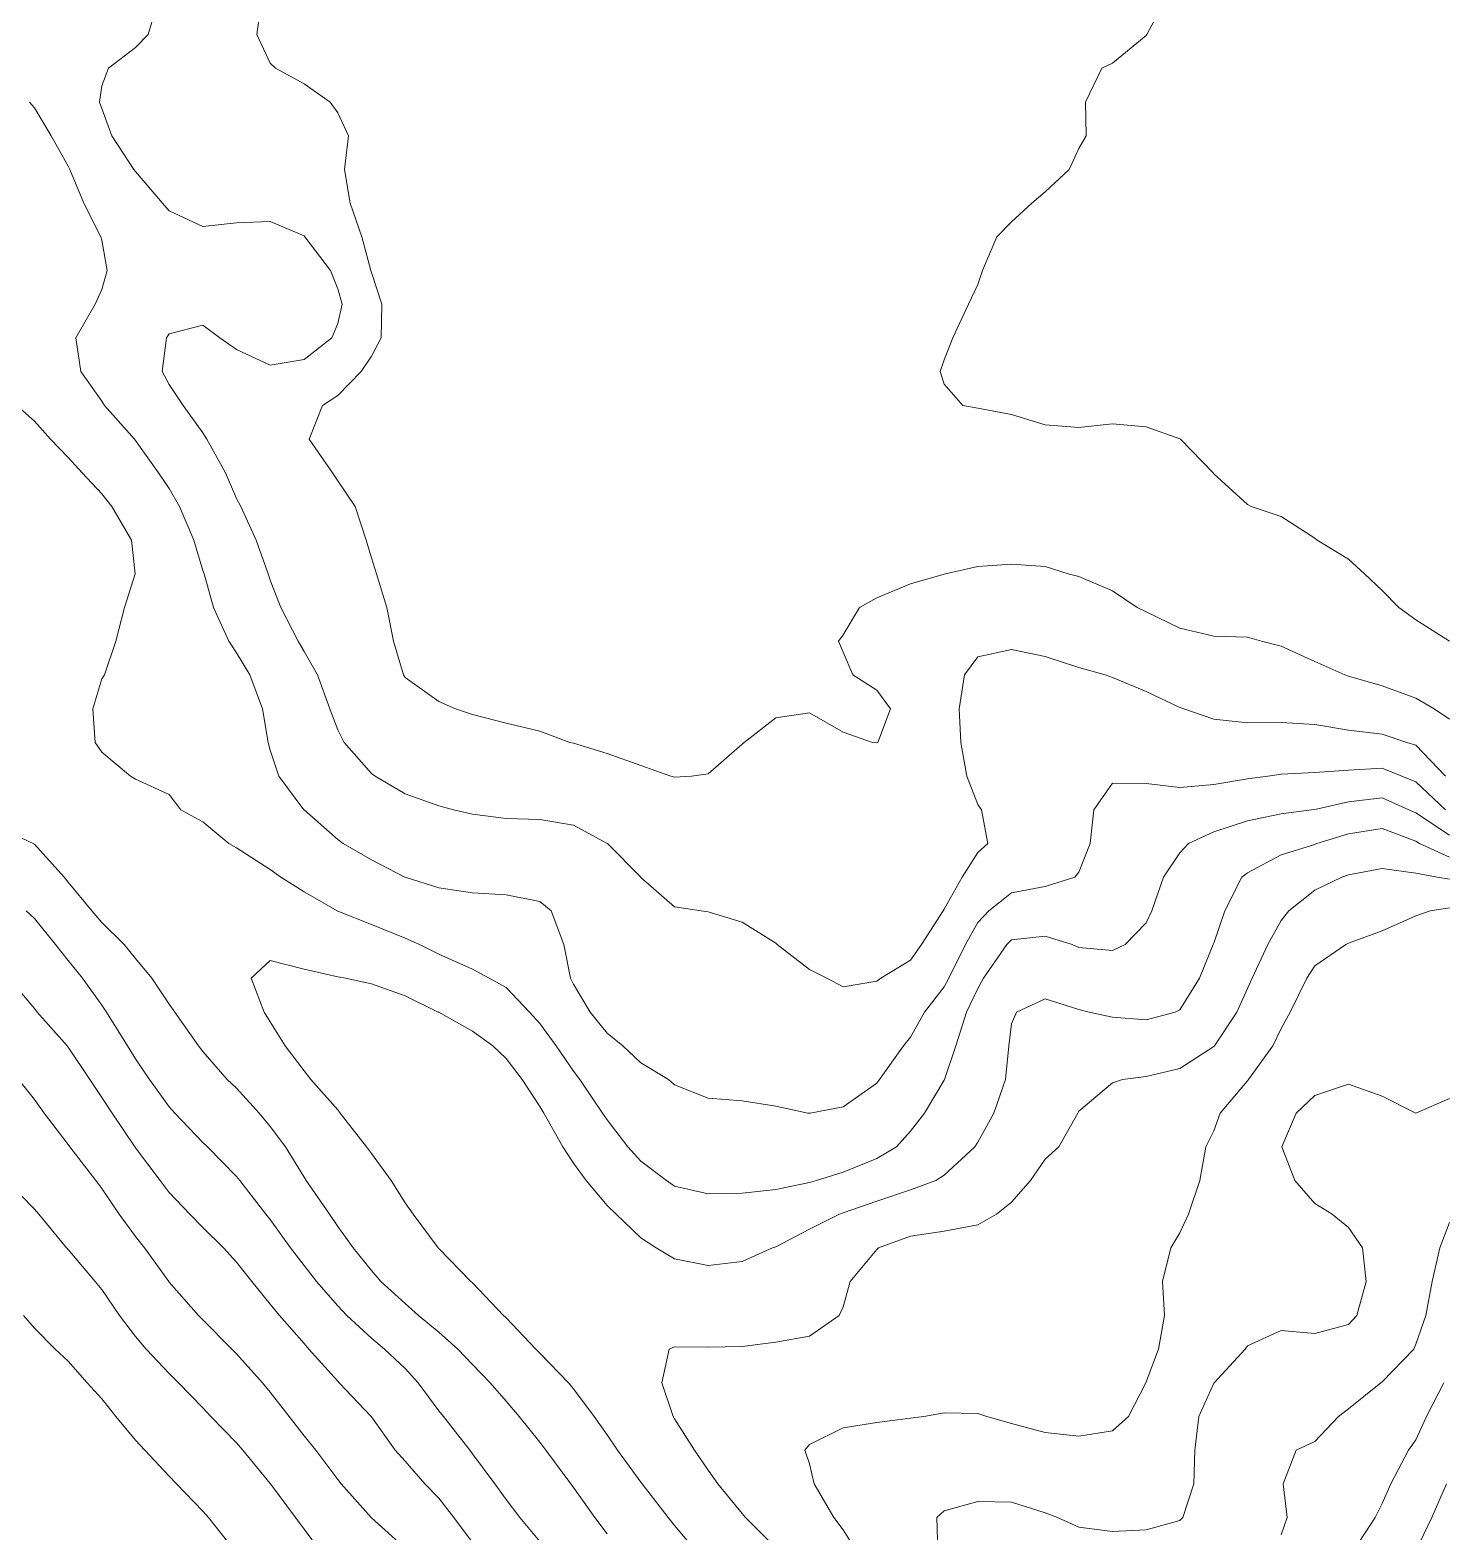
# Model space of a CAD drawing. Header units: centimetres. Extents: x 0 to 642158, y -847 to 649707.
# Drawn here: x 617005.18 to 617026.15, y 620662.04 to 620684.32 of the extents above; entities that cross this region are included whole.
import ezdxf

# ---------------------------------------------------------------- set-up
doc = ezdxf.new("R2010")
doc.units = ezdxf.units.CM
doc.header["$MEASUREMENT"] = 0
doc.layers.add('WAL_topographie 0.5', color=253, linetype='Continuous', lineweight=20)

msp = doc.modelspace()

# ---------------------------------------------------------------- linework, layer by layer
at = {"layer": 'WAL_topographie 0.5'}
for points in [[(617007.085, 620684.75), (617006.936, 620684.25), (617006.75, 620684.057), (617006.348, 620683.75), (617006.25, 620683.491), (617006.215, 620683.25), (617006.25, 620683.154), (617006.398, 620682.75), (617006.725, 620682.25), (617006.75, 620682.217), (617007.151, 620681.75), (617007.25, 620681.634), (617007.75, 620681.403), (617008.25, 620681.459), (617008.75, 620681.475), (617009.25, 620681.264), (617009.263, 620681.25), (617009.644, 620680.75), (617009.75, 620680.477), (617009.817, 620680.25), (617009.75, 620679.965), (617009.665, 620679.75), (617009.25, 620679.431), (617008.75, 620679.344), (617008.25, 620679.579), (617008, 620679.75), (617007.75, 620679.94), (617007.25, 620679.811), (617007.209, 620679.75), (617007.143, 620679.25), (617007.25, 620679.059), (617007.456, 620678.75), (617007.75, 620678.34), (617007.807, 620678.25), (617008.086, 620677.75), (617008.25, 620677.37), (617008.313, 620677.25), (617008.539, 620676.75), (617008.716, 620676.25), (617008.75, 620676.158), (617008.904, 620675.75), (617009.161, 620675.25), (617009.25, 620675.1), (617009.451, 620674.75), (617009.631, 620674.25), (617009.75, 620673.936), (617009.846, 620673.75), (617010.25, 620673.289), (617010.307, 620673.25), (617010.75, 620672.988), (617011.25, 620672.807), (617011.47, 620672.75), (617011.75, 620672.684), (617012.25, 620672.623), (617012.75, 620672.606), (617013.25, 620672.523), (617013.75, 620672.251), (617013.752, 620672.25), (617014.248, 620671.75), (617014.25, 620671.745), (617014.75, 620671.308), (617015.145, 620671.25), (617015.25, 620671.236), (617015.75, 620671.085), (617016.25, 620670.77), (617016.271, 620670.75), (617016.75, 620670.381), (617017.008, 620670.25), (617017.25, 620670.121), (617017.75, 620670.205), (617017.811, 620670.25), (617018.25, 620670.519), (617018.414, 620670.75), (617018.735, 620671.25), (617018.75, 620671.275), (617019.018, 620671.75), (617019.25, 620672.117), (617019.396, 620672.25), (617019.304, 620672.75), (617019.25, 620672.83), (617019.085, 620673.25), (617018.999, 620673.75), (617018.974, 620674.25), (617019.053, 620674.75), (617019.25, 620675.019), (617019.75, 620675.126), (617020.25, 620675.023), (617020.75, 620674.861), (617021.139, 620674.75), (617021.25, 620674.714), (617021.75, 620674.503), (617022.25, 620674.269), (617022.305, 620674.25), (617022.75, 620674.096), (617023.25, 620674.04), (617023.75, 620674.045), (617024.25, 620674.013), (617024.75, 620673.93), (617025.25, 620673.872), (617025.618, 620673.75), (617025.75, 620673.71), (617026.191, 620673.25)], [(617008.621, 620684.75), (617008.549, 620684.25), (617008.75, 620683.828), (617008.829, 620683.75), (617009.25, 620683.521), (617009.64, 620683.25), (617009.75, 620683.09), (617009.91, 620682.75), (617009.852, 620682.25), (617009.934, 620681.75), (617010.11, 620681.25), (617010.244, 620680.75), (617010.25, 620680.722), (617010.407, 620680.25), (617010.396, 620679.75), (617010.25, 620679.481), (617010.1, 620679.25), (617009.75, 620678.895), (617009.526, 620678.75), (617009.327, 620678.25), (617009.672, 620677.75), (617009.75, 620677.628), (617010.008, 620677.25), (617010.174, 620676.75), (617010.25, 620676.486), (617010.326, 620676.25), (617010.479, 620675.75), (617010.578, 620675.25), (617010.724, 620674.75), (617010.75, 620674.711), (617011.25, 620674.358), (617011.496, 620674.25), (617011.75, 620674.164), (617012.25, 620674.036), (617012.75, 620673.917), (617013.197, 620673.75), (617013.25, 620673.736), (617013.75, 620673.586), (617014.25, 620673.407), (617014.693, 620673.25), (617014.75, 620673.235), (617015, 620673.25), (617015.25, 620673.283), (617015.75, 620673.721), (617015.782, 620673.75), (617016.25, 620674.113), (617016.75, 620674.187), (617017.25, 620673.899), (617017.687, 620673.75), (617017.75, 620673.741), (617017.767, 620673.75), (617017.953, 620674.25), (617017.75, 620674.525), (617017.397, 620674.75), (617017.25, 620675.088), (617017.181, 620675.25), (617017.25, 620675.345), (617017.492, 620675.75), (617017.75, 620675.893), (617018.25, 620676.1), (617018.75, 620676.247), (617018.768, 620676.25), (617019.25, 620676.358), (617019.75, 620676.394), (617020.25, 620676.359), (617020.592, 620676.25), (617020.75, 620676.209), (617021.25, 620675.998), (617021.615, 620675.75), (617021.75, 620675.687), (617022.25, 620675.442), (617022.75, 620675.326), (617023.25, 620675.311), (617023.459, 620675.25), (617023.75, 620675.176), (617024.25, 620674.948), (617024.694, 620674.75), (617024.75, 620674.732), (617025.25, 620674.59), (617025.75, 620674.404), (617026.023, 620674.25), (617026.25, 620674.094)], [(617022.023, 620684.75), (617021.759, 620684.25), (617021.75, 620684.238), (617021.25, 620683.825), (617021.091, 620683.75), (617020.846, 620683.25), (617020.859, 620682.75), (617020.75, 620682.561), (617020.607, 620682.25), (617020.25, 620681.917), (617020.053, 620681.75), (617019.75, 620681.472), (617019.533, 620681.25), (617019.319, 620680.75), (617019.25, 620680.542), (617019.112, 620680.25), (617018.881, 620679.75), (617018.75, 620679.423), (617018.689, 620679.25), (617018.75, 620679.062), (617019.028, 620678.75), (617019.25, 620678.707), (617019.75, 620678.616), (617020.25, 620678.461), (617020.75, 620678.423), (617021.25, 620678.475), (617021.75, 620678.433), (617022.25, 620678.253), (617022.257, 620678.25), (617022.74, 620677.75), (617022.75, 620677.732), (617023.25, 620677.277), (617023.308, 620677.25), (617023.75, 620677.1), (617024.25, 620676.779), (617024.287, 620676.75), (617024.75, 620676.466), (617024.986, 620676.25), (617025.25, 620676.003), (617025.496, 620675.75), (617025.75, 620675.568), (617026.25, 620675.252)], [(617005.178, 620683.25), (617005.25, 620683.165), (617005.499, 620682.75), (617005.75, 620682.298), (617005.777, 620682.25), (617005.984, 620681.75), (617006.236, 620681.25), (617006.25, 620681.202), (617006.328, 620680.75), (617006.25, 620680.466), (617006.152, 620680.25), (617005.865, 620679.75), (617005.937, 620679.25), (617006.25, 620678.814), (617006.291, 620678.75), (617006.732, 620678.25), (617006.75, 620678.229), (617007.092, 620677.75), (617007.25, 620677.515), (617007.404, 620677.25), (617007.614, 620676.75), (617007.75, 620676.298), (617007.767, 620676.25), (617007.909, 620675.75), (617008.136, 620675.25), (617008.25, 620675.078), (617008.446, 620674.75), (617008.635, 620674.25), (617008.718, 620673.75), (617008.75, 620673.633), (617008.877, 620673.25), (617009.248, 620672.75), (617009.25, 620672.748), (617009.75, 620672.307), (617009.829, 620672.25), (617010.25, 620672.006), (617010.747, 620671.75), (617010.75, 620671.749), (617011.25, 620671.59), (617011.75, 620671.516), (617012.25, 620671.486), (617012.75, 620671.389), (617012.918, 620671.25), (617013.104, 620670.75), (617013.203, 620670.25), (617013.25, 620670.164), (617013.495, 620669.75), (617013.75, 620669.436), (617013.983, 620669.25), (617014.25, 620668.998), (617014.657, 620668.75), (617014.75, 620668.668), (617015.25, 620668.471), (617015.75, 620668.43), (617016.25, 620668.352), (617016.728, 620668.25), (617016.75, 620668.248), (617016.761, 620668.25), (617017.25, 620668.345), (617017.75, 620668.695), (617017.791, 620668.75), (617018.148, 620669.25), (617018.25, 620669.377), (617018.46, 620669.75), (617018.75, 620670.125), (617018.818, 620670.25), (617019.065, 620670.75), (617019.25, 620671.077), (617019.411, 620671.25), (617019.75, 620671.516), (617020.25, 620671.614), (617020.689, 620671.75), (617020.75, 620671.826), (617020.918, 620672.25), (617020.973, 620672.75), (617021.25, 620673.147), (617021.75, 620673.142), (617022.25, 620673.08), (617022.75, 620673.124), (617023.25, 620673.209), (617023.555, 620673.25), (617023.75, 620673.279), (617024.25, 620673.305), (617024.75, 620673.34), (617025.25, 620673.368), (617025.542, 620673.25), (617025.75, 620673.167), (617026.192, 620672.75)], [(617004.99, 620678.75), (617005.25, 620678.514), (617005.488, 620678.25), (617005.75, 620677.978), (617005.96, 620677.75), (617006.25, 620677.437), (617006.396, 620677.25), (617006.69, 620676.75), (617006.744, 620676.25), (617006.586, 620675.75), (617006.455, 620675.25), (617006.289, 620674.75), (617006.25, 620674.694), (617006.116, 620674.25), (617006.153, 620673.75), (617006.25, 620673.603), (617006.673, 620673.25), (617006.75, 620673.205), (617007.25, 620672.977), (617007.421, 620672.75), (617007.75, 620672.571), (617008.134, 620672.25), (617008.25, 620672.185), (617008.75, 620671.862), (617008.907, 620671.75), (617009.25, 620671.531), (617009.741, 620671.25), (617009.75, 620671.245), (617010.25, 620671.049), (617010.75, 620670.846), (617010.963, 620670.75), (617011.25, 620670.608), (617011.75, 620670.387), (617011.999, 620670.25), (617012.25, 620670.114), (617012.595, 620669.75), (617012.75, 620669.579), (617012.994, 620669.25), (617013.25, 620668.87), (617013.343, 620668.75), (617013.681, 620668.25), (617013.75, 620668.149), (617014.057, 620667.75), (617014.25, 620667.535), (617014.631, 620667.25), (617014.75, 620667.168), (617015.25, 620667.051), (617015.75, 620667.063), (617016.25, 620667.117), (617016.75, 620667.219), (617016.856, 620667.25), (617017.25, 620667.375), (617017.75, 620667.576), (617018.043, 620667.75), (617018.25, 620667.98), (617018.457, 620668.25), (617018.75, 620668.739), (617018.756, 620668.75), (617018.924, 620669.25), (617019.082, 620669.75), (617019.25, 620670.1), (617019.333, 620670.25), (617019.681, 620670.75), (617019.75, 620670.823), (617020.25, 620670.875), (617020.65, 620670.75), (617020.75, 620670.709), (617021.25, 620670.664), (617021.435, 620670.75), (617021.75, 620671.074), (617021.834, 620671.25), (617022.005, 620671.75), (617022.25, 620672.111), (617022.375, 620672.25), (617022.75, 620672.422), (617023.25, 620672.588), (617023.75, 620672.69), (617024.201, 620672.75), (617024.25, 620672.756), (617024.75, 620672.869), (617025.25, 620672.929), (617025.645, 620672.75), (617025.75, 620672.703), (617026.25, 620672.375)], [(617013.75, 620662.011), (617013.566, 620662.25), (617013.25, 620662.696), (617013.211, 620662.75), (617012.841, 620663.25), (617012.75, 620663.368), (617012.443, 620663.75), (617012.25, 620663.977), (617012.013, 620664.25), (617011.75, 620664.523), (617011.535, 620664.75), (617011.25, 620665.001), (617010.951, 620665.25), (617010.75, 620665.424), (617010.391, 620665.75), (617010.25, 620665.916), (617009.977, 620666.25), (617009.75, 620666.569), (617009.626, 620666.75), (617009.283, 620667.25), (617009.25, 620667.299), (617008.973, 620667.75), (617008.75, 620668.052), (617008.585, 620668.25), (617008.25, 620668.619), (617008.11, 620668.75), (617007.75, 620669.165), (617007.685, 620669.25), (617007.332, 620669.75), (617007.25, 620669.866), (617006.993, 620670.25), (617006.75, 620670.546), (617006.579, 620670.75), (617006.25, 620671.079), (617006.103, 620671.25), (617005.75, 620671.674), (617005.691, 620671.75), (617005.25, 620672.24), (617005.229, 620672.25), (617004.75, 620672.479)], [(617015.07, 620661.75), (617014.75, 620662.133), (617014.655, 620662.25), (617014.268, 620662.75), (617014.25, 620662.774), (617013.9, 620663.25), (617013.75, 620663.477), (617013.558, 620663.75), (617013.25, 620664.158), (617013.177, 620664.25), (617012.75, 620664.687), (617012.69, 620664.75), (617012.25, 620665.213), (617012.212, 620665.25), (617011.75, 620665.731), (617011.728, 620665.75), (617011.25, 620666.24), (617011.241, 620666.25), (617010.869, 620666.75), (617010.75, 620666.917), (617010.542, 620667.25), (617010.25, 620667.65), (617010.178, 620667.75), (617009.788, 620668.25), (617009.75, 620668.299), (617009.349, 620668.75), (617009.25, 620668.877), (617008.968, 620669.25), (617008.75, 620669.605), (617008.659, 620669.75), (617008.466, 620670.25), (617008.75, 620670.515), (617009.25, 620670.387), (617009.75, 620670.273), (617009.865, 620670.25), (617010.25, 620670.166), (617010.75, 620669.99), (617011.241, 620669.75), (617011.25, 620669.746), (617011.75, 620669.467), (617012.054, 620669.25), (617012.25, 620669.062), (617012.488, 620668.75), (617012.75, 620668.35), (617012.808, 620668.25), (617013.093, 620667.75), (617013.25, 620667.506), (617013.439, 620667.25), (617013.75, 620666.879), (617013.881, 620666.75), (617014.25, 620666.4), (617014.474, 620666.25), (617014.75, 620666.086), (617015.25, 620665.991), (617015.75, 620666.049), (617016.203, 620666.25), (617016.25, 620666.267), (617016.75, 620666.527), (617017.195, 620666.75), (617017.25, 620666.77), (617017.75, 620666.942), (617018.25, 620667.111), (617018.629, 620667.25), (617018.75, 620667.328), (617019.203, 620667.75), (617019.25, 620667.82), (617019.489, 620668.25), (617019.66, 620668.75), (617019.708, 620669.25), (617019.75, 620669.575), (617019.822, 620669.75), (617020.25, 620669.945), (617020.75, 620669.787), (617020.903, 620669.75), (617021.25, 620669.673), (617021.75, 620669.636), (617022.177, 620669.75), (617022.25, 620669.784), (617022.541, 620670.25), (617022.742, 620670.75), (617022.75, 620670.773), (617022.917, 620671.25), (617023.167, 620671.75), (617023.25, 620671.816), (617023.75, 620672.08), (617024.25, 620672.237), (617024.283, 620672.25), (617024.75, 620672.395), (617025.25, 620672.472), (617025.75, 620672.283), (617025.806, 620672.25), (617026.25, 620672.049)], [(617016.25, 620661.8), (617015.803, 620662.25), (617015.75, 620662.31), (617015.389, 620662.75), (617015.25, 620662.951), (617015.044, 620663.25), (617014.75, 620663.715), (617014.728, 620663.75), (617014.562, 620664.25), (617014.668, 620664.75), (617014.75, 620664.783), (617015.25, 620664.777), (617015.75, 620664.786), (617016.25, 620664.85), (617016.75, 620664.941), (617017.194, 620665.25), (617017.25, 620665.377), (617017.354, 620665.75), (617017.75, 620666.226), (617017.774, 620666.25), (617018.25, 620666.423), (617018.75, 620666.497), (617019.25, 620666.595), (617019.529, 620666.75), (617019.75, 620666.93), (617020.033, 620667.25), (617020.25, 620667.568), (617020.451, 620667.75), (617020.734, 620668.25), (617020.75, 620668.281), (617021.25, 620668.699), (617021.399, 620668.75), (617021.75, 620668.793), (617022.25, 620668.914), (617022.75, 620669.239), (617022.76, 620669.25), (617023.095, 620669.75), (617023.25, 620670.097), (617023.32, 620670.25), (617023.556, 620670.75), (617023.75, 620671.105), (617023.864, 620671.25), (617024.25, 620671.556), (617024.65, 620671.75), (617024.75, 620671.786), (617025.25, 620671.878), (617025.75, 620671.808), (617026.069, 620671.75), (617026.25, 620671.721)], [(617012.75, 620661.895), (617012.452, 620662.25), (617012.25, 620662.518), (617012.084, 620662.75), (617011.75, 620663.197), (617011.711, 620663.25), (617011.318, 620663.75), (617011.25, 620663.833), (617010.945, 620664.25), (617010.75, 620664.461), (617010.445, 620664.75), (617010.25, 620664.91), (617009.886, 620665.25), (617009.75, 620665.389), (617009.435, 620665.75), (617009.25, 620665.987), (617009.049, 620666.25), (617008.75, 620666.67), (617008.685, 620666.75), (617008.297, 620667.25), (617008.25, 620667.311), (617007.817, 620667.75), (617007.75, 620667.813), (617007.333, 620668.25), (617007.25, 620668.342), (617006.957, 620668.75), (617006.75, 620669.056), (617006.628, 620669.25), (617006.319, 620669.75), (617006.25, 620669.85), (617005.962, 620670.25), (617005.75, 620670.512), (617005.56, 620670.75), (617005.25, 620671.139), (617005.129, 620671.25)], [(617017.447, 620661.75), (617017.25, 620662.066), (617017.115, 620662.25), (617016.819, 620662.75), (617016.75, 620663.047), (617016.684, 620663.25), (617016.75, 620663.336), (617017.25, 620663.581), (617017.75, 620663.659), (617018.25, 620663.723), (617018.446, 620663.75), (617018.75, 620663.804), (617019.25, 620663.796), (617019.382, 620663.75), (617019.75, 620663.643), (617020.25, 620663.51), (617020.75, 620663.458), (617021.25, 620663.538), (617021.485, 620663.75), (617021.743, 620664.25), (617021.75, 620664.264), (617021.932, 620664.75), (617022.019, 620665.25), (617021.99, 620665.75), (617022.115, 620666.25), (617022.25, 620666.476), (617022.377, 620666.75), (617022.542, 620667.25), (617022.634, 620667.75), (617022.75, 620667.985), (617022.848, 620668.25), (617023.25, 620668.73), (617023.265, 620668.75), (617023.627, 620669.25), (617023.75, 620669.505), (617023.885, 620669.75), (617024.13, 620670.25), (617024.25, 620670.433), (617024.71, 620670.75), (617024.75, 620670.772), (617025.25, 620670.952), (617025.75, 620671.179), (617025.962, 620671.25), (617026.25, 620671.295)], [(617011.75, 620661.882), (617011.471, 620662.25), (617011.25, 620662.537), (617011.045, 620662.75), (617010.75, 620663.089), (617010.605, 620663.25), (617010.25, 620663.746), (617010.247, 620663.75), (617009.773, 620664.25), (617009.75, 620664.271), (617009.321, 620664.75), (617009.25, 620664.83), (617008.885, 620665.25), (617008.75, 620665.417), (617008.476, 620665.75), (617008.25, 620666.037), (617008.053, 620666.25), (617007.75, 620666.551), (617007.556, 620666.75), (617007.25, 620667.07), (617007.113, 620667.25), (617006.75, 620667.737), (617006.741, 620667.75), (617006.401, 620668.25), (617006.25, 620668.48), (617006.073, 620668.75), (617005.75, 620669.23), (617005.733, 620669.25), (617005.29, 620669.75), (617005.25, 620669.8), (617004.867, 620670.25)], [(617010.75, 620661.795), (617010.25, 620662.248), (617010.248, 620662.25), (617009.801, 620662.75), (617009.75, 620662.815), (617009.423, 620663.25), (617009.25, 620663.463), (617009.03, 620663.75), (617008.75, 620664.11), (617008.633, 620664.25), (617008.25, 620664.677), (617008.178, 620664.75), (617007.75, 620665.185), (617007.684, 620665.25), (617007.25, 620665.744), (617007.246, 620665.75), (617006.881, 620666.25), (617006.75, 620666.421), (617006.509, 620666.75), (617006.25, 620667.13), (617006.159, 620667.25), (617005.773, 620667.75), (617005.75, 620667.784), (617005.394, 620668.25), (617005.25, 620668.45), (617005.013, 620668.75)], [(617018.656, 620661.75), (617018.642, 620662.25), (617018.75, 620662.352), (617019.25, 620662.486), (617019.75, 620662.478), (617020.25, 620662.319), (617020.433, 620662.25), (617020.75, 620662.105), (617021.25, 620662.044), (617021.75, 620662.068), (617022.25, 620662.207), (617022.294, 620662.25), (617022.454, 620662.75), (617022.469, 620663.25), (617022.528, 620663.75), (617022.75, 620664.244), (617022.755, 620664.25), (617023.218, 620664.75), (617023.25, 620664.797), (617023.75, 620665.026), (617024.25, 620664.98), (617024.75, 620665.116), (617024.876, 620665.25), (617025.014, 620665.75), (617024.958, 620666.25), (617024.75, 620666.552), (617024.507, 620666.75), (617024.25, 620666.908), (617023.953, 620667.25), (617023.759, 620667.75), (617023.974, 620668.25), (617024.25, 620668.51), (617024.75, 620668.678), (617025.25, 620668.502), (617025.75, 620668.25), (617026.25, 620668.469)], [(617009.494, 620661.75), (617009.25, 620662.079), (617009.125, 620662.25), (617008.755, 620662.75), (617008.75, 620662.757), (617008.343, 620663.25), (617008.25, 620663.359), (617007.869, 620663.75), (617007.75, 620663.876), (617007.388, 620664.25), (617007.25, 620664.385), (617006.907, 620664.75), (617006.75, 620664.934), (617006.511, 620665.25), (617006.25, 620665.632), (617006.151, 620665.75), (617005.75, 620666.225), (617005.727, 620666.25), (617005.316, 620666.75), (617005.25, 620666.825), (617004.835, 620667.25)], [(617023.75, 620661.992), (617023.843, 620662.25), (617023.783, 620662.75), (617023.973, 620663.25), (617024.25, 620663.377), (617024.6, 620663.75), (617024.75, 620663.861), (617025.229, 620664.25), (617025.25, 620664.264), (617025.719, 620664.75), (617025.75, 620664.82), (617025.896, 620665.25), (617025.99, 620665.75), (617026.107, 620666.25), (617026.25, 620666.627)], [(617008.227, 620661.75), (617007.831, 620662.25), (617007.75, 620662.345), (617007.359, 620662.75), (617007.25, 620662.863), (617006.886, 620663.25), (617006.75, 620663.4), (617006.459, 620663.75), (617006.25, 620664.01), (617006.034, 620664.25), (617005.75, 620664.569), (617005.555, 620664.75), (617005.25, 620665.06), (617005.087, 620665.25)], [(617024.821, 620661.75), (617025.145, 620662.25), (617025.25, 620662.459), (617025.38, 620662.75), (617025.643, 620663.25), (617025.75, 620663.402), (617025.907, 620663.75), (617026.167, 620664.25)], [(617025.75, 620661.754), (617025.989, 620662.25), (617026.204, 620662.75)]]:
    msp.add_lwpolyline(points, dxfattribs=at)

doc.saveas('drawing.dxf')
